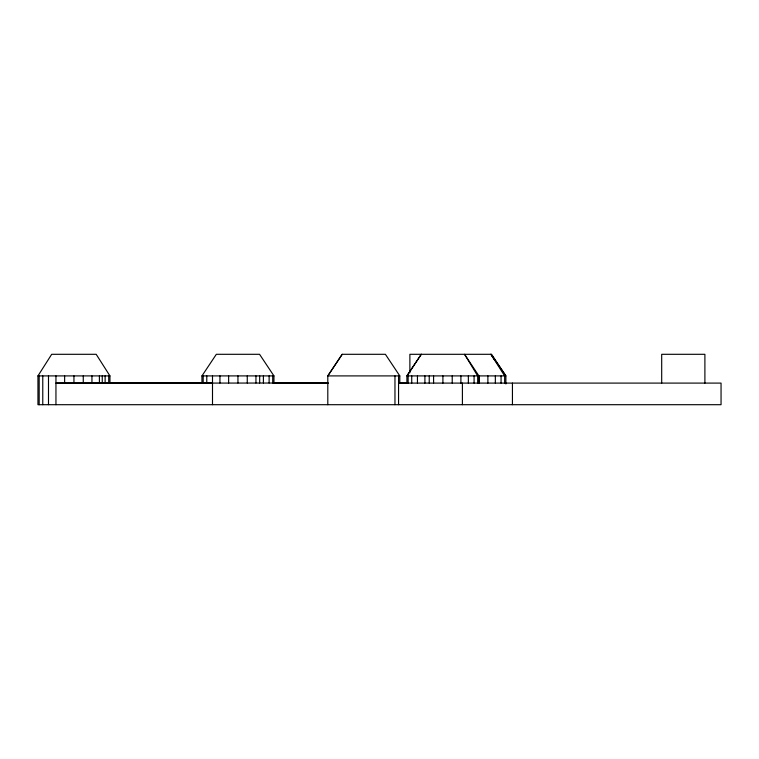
<?xml version="1.0" encoding="UTF-8"?>
<svg xmlns="http://www.w3.org/2000/svg" width="759" height="759" viewBox="0 0 759 759"><rect width="100%" height="100%" fill="white"/><g stroke="black" fill="none" stroke-linecap="round" stroke-linejoin="round"><path stroke-width="1.14" d="M398.56 383.096L721.05 383.096L721.05 404.699L37.95 404.699L37.95 375.904L51.688 354.301L96.194 354.301L109.941 375.904L109.941 383.096M421.245 354.301L406.909 375.904L406.909 383.096M327.907 382.991L201.951 383.096L201.951 375.904L216.334 354.301L259.559 354.301L273.942 375.904L273.942 382.991M399.794 383.096L399.794 375.904L385.392 354.301L342.195 354.301L327.803 375.904L327.803 404.699M421.302 354.301L406.909 375.904L478.901 375.904L478.901 383.096M342.205 354.301L327.803 375.904L399.794 375.904M37.95 375.904L109.941 375.904M201.951 375.904L273.942 375.904M212.501 382.991L55.948 383.096L201.685 383.096M273.525 383.096L328.362 383.096M399.879 383.086L406.957 383.096M478.901 375.904L464.565 354.301L477.677 375.904L477.677 383.096M490.893 354.301L504.659 375.904L504.659 383.096M494.1 359.216L490.997 354.301L505.883 375.904L505.883 383.959M704.893 383.096L704.893 354.301L661.696 354.301L661.696 383.096M512.439 383.096L512.439 404.699M501.063 375.904L501.063 383.096M495.342 375.904L495.342 383.096M487.885 375.904L487.885 383.096M479.204 383.096L479.204 375.904L505.883 375.904L491.576 354.301L409.879 354.301L409.879 372.735M474.081 375.904L474.081 383.096M468.36 375.904L468.36 383.096M462.402 383.096L462.402 404.699M460.903 375.904L460.903 383.096M452.222 375.904L452.222 383.096M442.905 375.904L442.905 383.096M433.588 375.904L433.588 383.096M429.243 375.904L429.243 383.096M424.907 375.904L424.907 383.096M417.45 375.904L417.45 383.096M411.729 375.904L411.729 383.096M408.133 375.904L408.133 383.096M398.56 375.904L398.56 404.699M394.965 375.904L394.965 404.699M272.718 375.904L272.718 382.991M269.122 375.904L269.122 382.991M263.401 375.904L263.401 382.991M259.673 375.904L259.673 382.991M255.944 375.904L255.944 382.991M247.263 375.904L247.263 382.991M237.947 375.904L237.947 382.991M228.63 375.904L228.63 382.991M219.949 375.904L219.949 382.991M212.501 375.904L212.501 404.699M206.78 375.904L206.78 383.096M203.184 375.904L203.184 383.096M108.717 375.904L108.717 383.096M105.121 375.904L105.121 383.096M102.256 375.904L102.256 383.096M99.401 375.904L99.401 383.096M91.943 375.904L91.943 383.096M83.262 375.904L83.262 383.096M73.946 375.904L73.946 383.096M64.629 375.904L64.629 383.096M55.948 375.904L55.948 404.699M48.491 375.904L48.491 404.699M42.77 375.904L42.77 404.699M39.174 375.904L39.174 404.699"/></g></svg>
